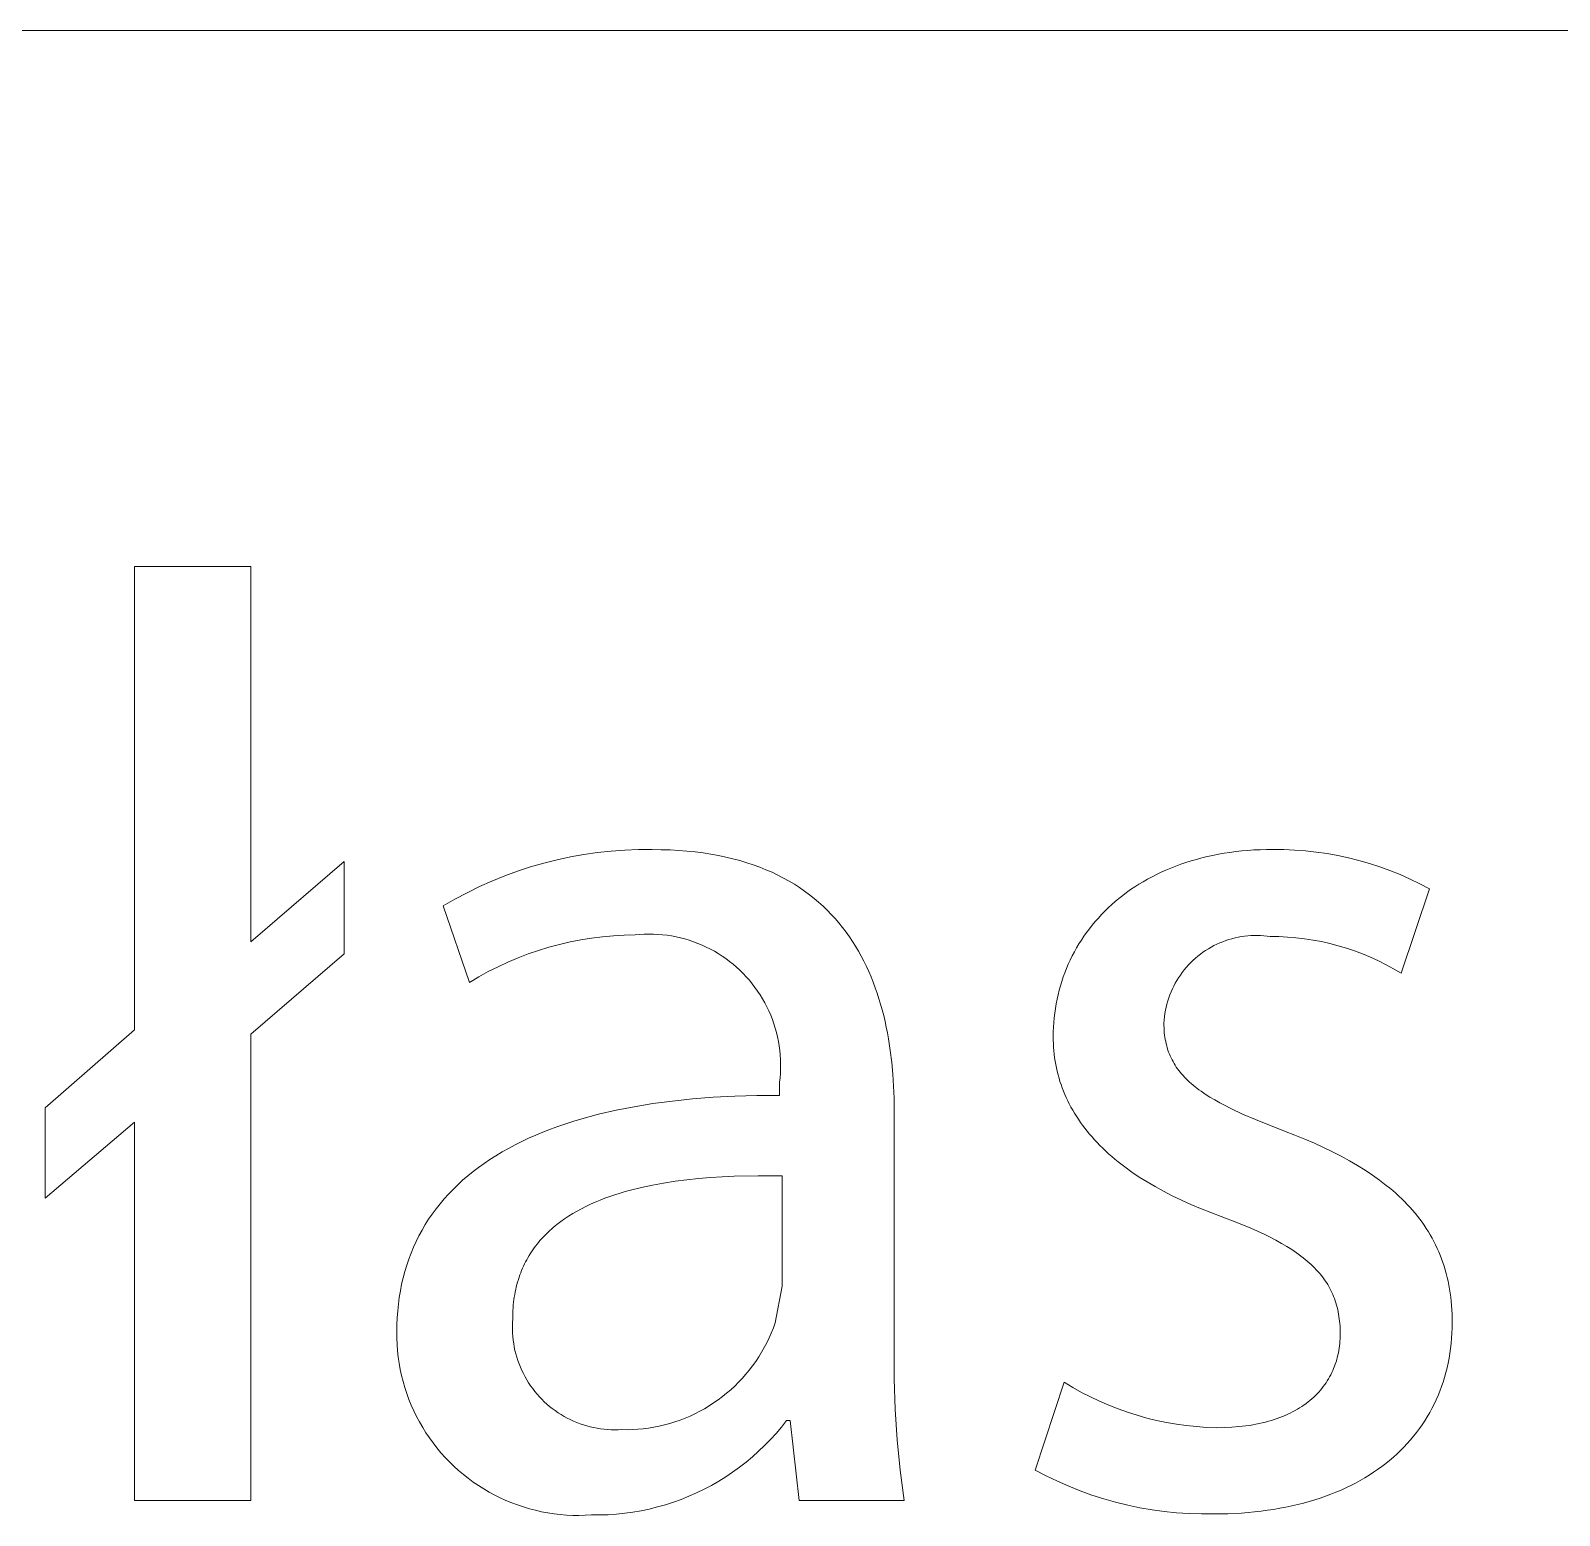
# Model space of a CAD drawing. Header units: millimetres. Extents: x -665 to 1920, y -373 to 1434.
# Drawn here: x 1512.33 to 1542.42, y -329.91 to -300.69 of the extents above; entities that cross this region are included whole.
import ezdxf

# ---------------------------------------------------------------- set-up
doc = ezdxf.new("R2010")
doc.units = ezdxf.units.MM
doc.header["$MEASUREMENT"] = 0
doc.layers.add('Domyślny', color=7, linetype='Continuous', true_color=0x000000)

msp = doc.modelspace()

# ---------------------------------------------------------------- linework, layer by layer
at = {"layer": 'Domyślny', "color": 18, "lineweight": 15, "true_color": 0x000000}
for p, q in [((943.273, -300.685), (1918.03, -300.685)), ((1514.377, -320.355), (1514.377, -311.236)), ((1514.377, -311.236), (1516.667, -311.236)), ((1516.667, -311.236), (1516.667, -318.624)), ((1523.222, -316.904), (1523.49, -316.866)), ((1523.49, -316.866), (1523.758, -316.837)), ((1523.758, -316.837), (1524.027, -316.817)), ((1524.027, -316.817), (1524.297, -316.807)), ((1524.297, -316.807), (1524.567, -316.806)), ((1524.567, -316.806), (1524.744, -316.808)), ((1524.744, -316.808), (1524.917, -316.813)), ((1524.917, -316.813), (1525.085, -316.823)), ((1525.085, -316.823), (1525.25, -316.836)), ((1525.25, -316.836), (1525.411, -316.852)), ((1525.411, -316.852), (1525.567, -316.872)), ((1525.567, -316.872), (1525.72, -316.896)), ((1535.822, -316.879), (1535.937, -316.861)), ((1535.937, -316.861), (1536.052, -316.846)), ((1536.052, -316.846), (1536.17, -316.833)), ((1536.17, -316.833), (1536.289, -316.822)), ((1536.289, -316.822), (1536.41, -316.814)), ((1536.41, -316.814), (1536.532, -316.808)), ((1536.532, -316.808), (1536.656, -316.804)), ((1536.656, -316.804), (1536.782, -316.803)), ((1536.782, -316.803), (1536.996, -316.805)), ((1536.996, -316.805), (1537.21, -316.815)), ((1537.21, -316.815), (1537.424, -316.831)), ((1537.424, -316.831), (1537.636, -316.855)), ((1537.636, -316.855), (1537.848, -316.886)), ((1516.667, -318.624), (1518.501, -317.04)), ((1518.501, -317.04), (1518.501, -318.857)), ((1521.915, -317.233), (1522.172, -317.149)), ((1522.172, -317.149), (1522.431, -317.074)), ((1522.431, -317.074), (1522.693, -317.008)), ((1522.693, -317.008), (1522.957, -316.952)), ((1522.957, -316.952), (1523.222, -316.904)), ((1525.72, -316.896), (1525.869, -316.923)), ((1525.869, -316.923), (1526.014, -316.953)), ((1526.014, -316.953), (1526.155, -316.987)), ((1526.155, -316.987), (1526.292, -317.024)), ((1526.292, -317.024), (1526.426, -317.064)), ((1526.426, -317.064), (1526.556, -317.107)), ((1526.556, -317.107), (1526.682, -317.153)), ((1526.682, -317.153), (1526.804, -317.202)), ((1534.678, -317.21), (1534.774, -317.17)), ((1534.774, -317.17), (1534.871, -317.132)), ((1534.871, -317.132), (1534.969, -317.096)), ((1534.969, -317.096), (1535.07, -317.061)), ((1535.07, -317.061), (1535.172, -317.029)), ((1535.172, -317.029), (1535.276, -316.999)), ((1535.276, -316.999), (1535.382, -316.971)), ((1535.382, -316.971), (1535.49, -316.944)), ((1535.49, -316.944), (1535.599, -316.92)), ((1535.599, -316.92), (1535.71, -316.899)), ((1535.71, -316.899), (1535.822, -316.879)), ((1537.848, -316.886), (1538.059, -316.924)), ((1538.059, -316.924), (1538.268, -316.969)), ((1538.268, -316.969), (1538.476, -317.021)), ((1538.476, -317.021), (1538.682, -317.081)), ((1538.682, -317.081), (1538.886, -317.147)), ((1538.886, -317.147), (1539.087, -317.22)), ((1521.165, -317.536), (1521.412, -317.427)), ((1521.412, -317.427), (1521.662, -317.325)), ((1521.662, -317.325), (1521.915, -317.233)), ((1526.804, -317.202), (1526.924, -317.254)), ((1526.924, -317.254), (1527.039, -317.309)), ((1527.039, -317.309), (1527.151, -317.366)), ((1527.151, -317.366), (1527.26, -317.427)), ((1527.26, -317.427), (1527.365, -317.49)), ((1534.146, -317.489), (1534.23, -317.438)), ((1534.23, -317.438), (1534.316, -317.389)), ((1534.316, -317.389), (1534.404, -317.341)), ((1534.404, -317.341), (1534.493, -317.296)), ((1534.493, -317.296), (1534.585, -317.252)), ((1534.585, -317.252), (1534.678, -317.21)), ((1539.087, -317.22), (1539.286, -317.299)), ((1539.286, -317.299), (1539.482, -317.386)), ((1539.482, -317.386), (1539.675, -317.479)), ((1520.684, -317.782), (1520.923, -317.655)), ((1520.923, -317.655), (1521.165, -317.536)), ((1527.365, -317.49), (1527.467, -317.555)), ((1527.467, -317.555), (1527.566, -317.623)), ((1527.566, -317.623), (1527.661, -317.694)), ((1527.661, -317.694), (1527.753, -317.767)), ((1527.753, -317.767), (1527.842, -317.842)), ((1533.681, -317.828), (1533.753, -317.768)), ((1533.753, -317.768), (1533.828, -317.709)), ((1533.828, -317.709), (1533.904, -317.651)), ((1533.904, -317.651), (1533.983, -317.595)), ((1533.983, -317.595), (1534.063, -317.541)), ((1534.063, -317.541), (1534.146, -317.489)), ((1539.864, -317.578), (1539.305, -319.24)), ((1539.675, -317.479), (1539.864, -317.578)), ((1520.451, -317.916), (1520.684, -317.782)), ((1520.967, -319.423), (1520.451, -317.916)), ((1527.842, -317.842), (1527.928, -317.919)), ((1527.928, -317.919), (1528.011, -317.999)), ((1528.011, -317.999), (1528.091, -318.081)), ((1533.41, -318.085), (1533.474, -318.019)), ((1533.474, -318.019), (1533.541, -317.954)), ((1533.541, -317.954), (1533.61, -317.89)), ((1533.61, -317.89), (1533.681, -317.828)), ((1528.091, -318.081), (1528.168, -318.165)), ((1528.168, -318.165), (1528.242, -318.251)), ((1528.242, -318.251), (1528.313, -318.339)), ((1528.313, -318.339), (1528.381, -318.429)), ((1533.116, -318.437), (1533.171, -318.364)), ((1533.171, -318.364), (1533.227, -318.292)), ((1533.227, -318.292), (1533.286, -318.222)), ((1533.286, -318.222), (1533.347, -318.153)), ((1533.347, -318.153), (1533.41, -318.085)), ((1522.742, -318.672), (1522.534, -318.728)), ((1522.951, -318.623), (1522.742, -318.672)), ((1523.162, -318.582), (1522.951, -318.623)), ((1523.374, -318.548), (1523.162, -318.582)), ((1523.587, -318.521), (1523.374, -318.548)), ((1523.801, -318.502), (1523.587, -318.521)), ((1524.016, -318.489), (1523.801, -318.502)), ((1524.231, -318.485), (1524.016, -318.489)), ((1524.32, -318.477), (1524.231, -318.485)), ((1524.41, -318.472), (1524.32, -318.477)), ((1524.5, -318.47), (1524.41, -318.472)), ((1524.59, -318.471), (1524.5, -318.47)), ((1524.679, -318.475), (1524.59, -318.471)), ((1524.769, -318.483), (1524.679, -318.475)), ((1524.858, -318.493), (1524.769, -318.483)), ((1524.947, -318.507), (1524.858, -318.493)), ((1525.035, -318.523), (1524.947, -318.507)), ((1525.123, -318.543), (1525.035, -318.523)), ((1525.21, -318.566), (1525.123, -318.543)), ((1525.296, -318.592), (1525.21, -318.566)), ((1525.381, -318.621), (1525.296, -318.592)), ((1525.465, -318.652), (1525.381, -318.621)), ((1525.548, -318.687), (1525.465, -318.652)), ((1528.381, -318.429), (1528.447, -318.521)), ((1528.447, -318.521), (1528.509, -318.614)), ((1528.509, -318.614), (1528.569, -318.709)), ((1532.919, -318.741), (1532.965, -318.663)), ((1532.965, -318.663), (1533.013, -318.587)), ((1533.013, -318.587), (1533.064, -318.511)), ((1533.064, -318.511), (1533.116, -318.437)), ((1535.68, -318.669), (1535.623, -318.697)), ((1535.738, -318.643), (1535.68, -318.669)), ((1535.796, -318.619), (1535.738, -318.643)), ((1535.856, -318.597), (1535.796, -318.619)), ((1535.916, -318.578), (1535.856, -318.597)), ((1535.977, -318.56), (1535.916, -318.578)), ((1536.038, -318.544), (1535.977, -318.56)), ((1536.1, -318.531), (1536.038, -318.544)), ((1536.162, -318.52), (1536.1, -318.531)), ((1536.225, -318.51), (1536.162, -318.52)), ((1536.288, -318.504), (1536.225, -318.51)), ((1536.351, -318.499), (1536.288, -318.504)), ((1536.415, -318.496), (1536.351, -318.499)), ((1536.478, -318.496), (1536.415, -318.496)), ((1536.541, -318.498), (1536.478, -318.496)), ((1536.604, -318.502), (1536.541, -318.498)), ((1536.667, -318.508), (1536.604, -318.502)), ((1536.73, -318.517), (1536.667, -318.508)), ((1536.899, -318.519), (1536.73, -318.517)), ((1537.069, -318.527), (1536.899, -318.519)), ((1537.237, -318.541), (1537.069, -318.527)), ((1537.405, -318.561), (1537.237, -318.541)), ((1537.573, -318.587), (1537.405, -318.561)), ((1537.739, -318.618), (1537.573, -318.587)), ((1537.904, -318.656), (1537.739, -318.618)), ((1538.068, -318.699), (1537.904, -318.656)), ((1518.501, -318.857), (1516.667, -320.441)), ((1521.925, -318.938), (1521.727, -319.022)), ((1522.125, -318.861), (1521.925, -318.938)), ((1522.328, -318.791), (1522.125, -318.861)), ((1522.534, -318.728), (1522.328, -318.791)), ((1525.63, -318.725), (1525.548, -318.687)), ((1525.71, -318.765), (1525.63, -318.725)), ((1525.789, -318.808), (1525.71, -318.765)), ((1525.866, -318.854), (1525.789, -318.808)), ((1525.942, -318.902), (1525.866, -318.854)), ((1526.016, -318.953), (1525.942, -318.902)), ((1526.088, -319.007), (1526.016, -318.953)), ((1528.569, -318.709), (1528.626, -318.806)), ((1528.626, -318.806), (1528.681, -318.905)), ((1528.681, -318.905), (1528.733, -319.005)), ((1532.793, -318.981), (1532.833, -318.9)), ((1532.833, -318.9), (1532.875, -318.82)), ((1532.875, -318.82), (1532.919, -318.741)), ((1535.257, -318.946), (1535.21, -318.988)), ((1535.306, -318.905), (1535.257, -318.946)), ((1535.356, -318.866), (1535.306, -318.905)), ((1535.407, -318.828), (1535.356, -318.866)), ((1535.459, -318.793), (1535.407, -318.828)), ((1535.513, -318.759), (1535.459, -318.793)), ((1535.567, -318.727), (1535.513, -318.759)), ((1535.623, -318.697), (1535.567, -318.727)), ((1538.23, -318.747), (1538.068, -318.699)), ((1538.391, -318.801), (1538.23, -318.747)), ((1538.549, -318.861), (1538.391, -318.801)), ((1538.705, -318.926), (1538.549, -318.861)), ((1538.859, -318.997), (1538.705, -318.926)), ((1521.34, -319.209), (1521.152, -319.313)), ((1521.532, -319.112), (1521.34, -319.209)), ((1521.727, -319.022), (1521.532, -319.112)), ((1526.158, -319.063), (1526.088, -319.007)), ((1526.226, -319.122), (1526.158, -319.063)), ((1526.292, -319.182), (1526.226, -319.122)), ((1526.356, -319.245), (1526.292, -319.182)), ((1526.418, -319.311), (1526.356, -319.245)), ((1528.733, -319.005), (1528.783, -319.106)), ((1528.783, -319.106), (1528.83, -319.209)), ((1528.83, -319.209), (1528.874, -319.313)), ((1532.656, -319.314), (1532.687, -319.23)), ((1532.687, -319.23), (1532.72, -319.146)), ((1532.72, -319.146), (1532.756, -319.063)), ((1532.756, -319.063), (1532.793, -318.981)), ((1534.962, -319.275), (1534.927, -319.328)), ((1534.999, -319.224), (1534.962, -319.275)), ((1535.038, -319.174), (1534.999, -319.224)), ((1535.079, -319.125), (1535.038, -319.174)), ((1535.121, -319.078), (1535.079, -319.125)), ((1535.165, -319.032), (1535.121, -319.078)), ((1535.21, -318.988), (1535.165, -319.032)), ((1539.01, -319.073), (1538.859, -318.997)), ((1539.159, -319.154), (1539.01, -319.073)), ((1539.305, -319.24), (1539.159, -319.154)), ((1521.152, -319.313), (1520.967, -319.423)), ((1526.478, -319.378), (1526.418, -319.311)), ((1526.535, -319.448), (1526.478, -319.378)), ((1526.589, -319.519), (1526.535, -319.448)), ((1526.641, -319.592), (1526.589, -319.519)), ((1528.874, -319.313), (1528.917, -319.419)), ((1528.917, -319.419), (1528.956, -319.525)), ((1528.956, -319.525), (1528.994, -319.633)), ((1532.554, -319.663), (1532.576, -319.574)), ((1532.576, -319.574), (1532.601, -319.487)), ((1532.601, -319.487), (1532.627, -319.4)), ((1532.627, -319.4), (1532.656, -319.314)), ((1534.805, -319.549), (1534.779, -319.607)), ((1534.832, -319.492), (1534.805, -319.549)), ((1534.862, -319.437), (1534.832, -319.492)), ((1534.893, -319.382), (1534.862, -319.437)), ((1534.927, -319.328), (1534.893, -319.382)), ((1526.691, -319.667), (1526.641, -319.592)), ((1526.738, -319.744), (1526.691, -319.667)), ((1526.782, -319.822), (1526.738, -319.744)), ((1526.823, -319.902), (1526.782, -319.822)), ((1528.994, -319.633), (1529.029, -319.742)), ((1529.029, -319.742), (1529.062, -319.852)), ((1529.062, -319.852), (1529.093, -319.963)), ((1532.502, -319.932), (1532.517, -319.841)), ((1532.517, -319.841), (1532.534, -319.752)), ((1532.534, -319.752), (1532.554, -319.663)), ((1534.697, -319.847), (1534.682, -319.908)), ((1534.714, -319.786), (1534.697, -319.847)), ((1534.734, -319.726), (1534.714, -319.786)), ((1534.755, -319.666), (1534.734, -319.726)), ((1534.779, -319.607), (1534.755, -319.666)), ((1526.862, -319.983), (1526.823, -319.902)), ((1526.898, -320.065), (1526.862, -319.983)), ((1526.931, -320.149), (1526.898, -320.065)), ((1526.961, -320.234), (1526.931, -320.149)), ((1529.093, -319.963), (1529.122, -320.075)), ((1529.122, -320.075), (1529.149, -320.188)), ((1532.47, -320.208), (1532.478, -320.115)), ((1532.478, -320.115), (1532.489, -320.023)), ((1532.489, -320.023), (1532.502, -319.932)), ((1534.642, -320.158), (1534.638, -320.222)), ((1534.649, -320.095), (1534.642, -320.158)), ((1534.657, -320.033), (1534.649, -320.095)), ((1534.668, -319.97), (1534.657, -320.033)), ((1534.682, -319.908), (1534.668, -319.97)), ((1512.62, -321.888), (1514.377, -320.355)), ((1516.667, -320.441), (1516.667, -329.62)), ((1526.988, -320.319), (1526.961, -320.234)), ((1527.012, -320.406), (1526.988, -320.319)), ((1527.033, -320.493), (1527.012, -320.406)), ((1529.149, -320.188), (1529.173, -320.301)), ((1529.173, -320.301), (1529.196, -320.416)), ((1529.196, -320.416), (1529.217, -320.53)), ((1532.459, -320.489), (1532.46, -320.394)), ((1532.46, -320.394), (1532.464, -320.301)), ((1532.464, -320.301), (1532.47, -320.208)), ((1534.638, -320.222), (1534.638, -320.27)), ((1534.638, -320.27), (1534.64, -320.318)), ((1534.64, -320.318), (1534.643, -320.364)), ((1534.643, -320.364), (1534.646, -320.41)), ((1534.646, -320.41), (1534.651, -320.456)), ((1534.651, -320.456), (1534.657, -320.5)), ((1527.051, -320.581), (1527.033, -320.493)), ((1527.065, -320.67), (1527.051, -320.581)), ((1527.077, -320.759), (1527.065, -320.67)), ((1527.086, -320.849), (1527.077, -320.759)), ((1529.217, -320.53), (1529.252, -320.762)), ((1529.252, -320.762), (1529.281, -320.995)), ((1532.46, -320.559), (1532.459, -320.489)), ((1532.462, -320.628), (1532.46, -320.559)), ((1532.466, -320.698), (1532.462, -320.628)), ((1532.472, -320.766), (1532.466, -320.698)), ((1532.479, -320.835), (1532.472, -320.766)), ((1534.657, -320.5), (1534.665, -320.544)), ((1534.665, -320.544), (1534.673, -320.587)), ((1534.673, -320.587), (1534.682, -320.629)), ((1534.682, -320.629), (1534.693, -320.671)), ((1534.693, -320.671), (1534.704, -320.711)), ((1534.704, -320.711), (1534.717, -320.752)), ((1534.717, -320.752), (1534.731, -320.791)), ((1527.091, -320.938), (1527.086, -320.849)), ((1527.094, -321.028), (1527.091, -320.938)), ((1527.093, -321.118), (1527.094, -321.028)), ((1529.281, -320.995), (1529.302, -321.23)), ((1532.487, -320.903), (1532.479, -320.835)), ((1532.498, -320.971), (1532.487, -320.903)), ((1532.509, -321.038), (1532.498, -320.971)), ((1532.523, -321.105), (1532.509, -321.038)), ((1534.731, -320.791), (1534.746, -320.83)), ((1534.746, -320.83), (1534.762, -320.869)), ((1534.762, -320.869), (1534.779, -320.906)), ((1534.779, -320.906), (1534.797, -320.943)), ((1534.797, -320.943), (1534.817, -320.98)), ((1534.817, -320.98), (1534.838, -321.016)), ((1534.838, -321.016), (1534.859, -321.052)), ((1534.859, -321.052), (1534.882, -321.087)), ((1527.072, -321.387), (1527.082, -321.297)), ((1527.072, -321.645), (1527.072, -321.387)), ((1527.082, -321.297), (1527.089, -321.208)), ((1527.089, -321.208), (1527.093, -321.118)), ((1529.302, -321.23), (1529.317, -321.466)), ((1532.538, -321.171), (1532.523, -321.105)), ((1532.554, -321.237), (1532.538, -321.171)), ((1532.573, -321.303), (1532.554, -321.237)), ((1532.592, -321.368), (1532.573, -321.303)), ((1532.614, -321.433), (1532.592, -321.368)), ((1534.882, -321.087), (1534.907, -321.121)), ((1534.907, -321.121), (1534.932, -321.155)), ((1534.932, -321.155), (1534.958, -321.189)), ((1534.958, -321.189), (1534.986, -321.222)), ((1534.986, -321.222), (1535.015, -321.255)), ((1535.015, -321.255), (1535.045, -321.287)), ((1535.045, -321.287), (1535.076, -321.319)), ((1535.076, -321.319), (1535.108, -321.351)), ((1535.108, -321.351), (1535.142, -321.382)), ((1535.142, -321.382), (1535.177, -321.413)), ((1525.359, -321.714), (1525.768, -321.682)), ((1525.768, -321.682), (1526.19, -321.66)), ((1526.19, -321.66), (1526.625, -321.647)), ((1526.625, -321.647), (1527.072, -321.645)), ((1529.317, -321.466), (1529.326, -321.702)), ((1532.637, -321.497), (1532.614, -321.433)), ((1532.661, -321.561), (1532.637, -321.497)), ((1532.687, -321.624), (1532.661, -321.561)), ((1532.715, -321.687), (1532.687, -321.624)), ((1532.744, -321.75), (1532.715, -321.687)), ((1535.177, -321.413), (1535.213, -321.443)), ((1535.213, -321.443), (1535.25, -321.473)), ((1535.25, -321.473), (1535.288, -321.503)), ((1535.288, -321.503), (1535.328, -321.533)), ((1535.328, -321.533), (1535.368, -321.562)), ((1535.368, -321.562), (1535.453, -321.621)), ((1535.453, -321.621), (1535.543, -321.678)), ((1535.543, -321.678), (1535.638, -321.734)), ((1512.62, -323.67), (1512.62, -321.888)), ((1523.51, -322.016), (1523.854, -321.937)), ((1523.854, -321.937), (1524.21, -321.867)), ((1524.21, -321.867), (1524.58, -321.806)), ((1524.58, -321.806), (1524.963, -321.755)), ((1524.963, -321.755), (1525.359, -321.714)), ((1529.326, -321.702), (1529.328, -321.938)), ((1529.328, -321.938), (1529.328, -326.622)), ((1532.775, -321.812), (1532.744, -321.75)), ((1532.808, -321.874), (1532.775, -321.812)), ((1532.842, -321.935), (1532.808, -321.874)), ((1532.878, -321.995), (1532.842, -321.935)), ((1535.638, -321.734), (1535.738, -321.79)), ((1535.738, -321.79), (1535.843, -321.846)), ((1535.843, -321.846), (1535.953, -321.901)), ((1535.953, -321.901), (1536.187, -322.011)), ((1514.377, -322.172), (1512.62, -323.67)), ((1514.377, -329.62), (1514.377, -322.172)), ((1522.562, -322.311), (1522.711, -322.256)), ((1522.711, -322.256), (1522.864, -322.203)), ((1522.864, -322.203), (1523.021, -322.153)), ((1523.021, -322.153), (1523.18, -322.105)), ((1523.18, -322.105), (1523.344, -322.06)), ((1523.344, -322.06), (1523.51, -322.016)), ((1532.915, -322.056), (1532.878, -321.995)), ((1532.954, -322.115), (1532.915, -322.056)), ((1532.995, -322.175), (1532.954, -322.115)), ((1533.037, -322.233), (1532.995, -322.175)), ((1533.081, -322.292), (1533.037, -322.233)), ((1536.187, -322.011), (1536.442, -322.122)), ((1536.442, -322.122), (1537.014, -322.348)), ((1521.866, -322.619), (1521.998, -322.553)), ((1521.998, -322.553), (1522.134, -322.489)), ((1522.134, -322.489), (1522.273, -322.427)), ((1522.273, -322.427), (1522.416, -322.368)), ((1522.416, -322.368), (1522.562, -322.311)), ((1533.127, -322.349), (1533.081, -322.292)), ((1533.174, -322.407), (1533.127, -322.349)), ((1533.223, -322.463), (1533.174, -322.407)), ((1533.273, -322.52), (1533.223, -322.463)), ((1533.325, -322.575), (1533.273, -322.52)), ((1533.379, -322.631), (1533.325, -322.575)), ((1537.014, -322.348), (1537.215, -322.427)), ((1537.215, -322.427), (1537.41, -322.507)), ((1537.41, -322.507), (1537.599, -322.588)), ((1537.599, -322.588), (1537.782, -322.672)), ((1521.372, -322.906), (1521.49, -322.831)), ((1521.49, -322.831), (1521.612, -322.758)), ((1521.612, -322.758), (1521.737, -322.687)), ((1521.737, -322.687), (1521.866, -322.619)), ((1533.434, -322.685), (1533.379, -322.631)), ((1533.491, -322.739), (1533.434, -322.685)), ((1533.55, -322.793), (1533.491, -322.739)), ((1533.61, -322.846), (1533.55, -322.793)), ((1533.672, -322.899), (1533.61, -322.846)), ((1537.782, -322.672), (1537.958, -322.757)), ((1537.958, -322.757), (1538.128, -322.844)), ((1538.128, -322.844), (1538.291, -322.933)), ((1520.936, -323.229), (1521.039, -323.145)), ((1521.039, -323.145), (1521.147, -323.063)), ((1521.147, -323.063), (1521.258, -322.984)), ((1521.258, -322.984), (1521.372, -322.906)), ((1533.736, -322.951), (1533.672, -322.899)), ((1533.868, -323.053), (1533.736, -322.951)), ((1534.007, -323.154), (1533.868, -323.053)), ((1534.152, -323.252), (1534.007, -323.154)), ((1538.291, -322.933), (1538.449, -323.025)), ((1538.449, -323.025), (1538.6, -323.119)), ((1538.6, -323.119), (1538.745, -323.215)), ((1520.646, -323.494), (1520.739, -323.404)), ((1520.739, -323.404), (1520.835, -323.315)), ((1520.835, -323.315), (1520.936, -323.229)), ((1524.352, -323.457), (1524.14, -323.51)), ((1524.569, -323.411), (1524.352, -323.457)), ((1524.791, -323.37), (1524.569, -323.411)), ((1525.017, -323.336), (1524.791, -323.37)), ((1525.245, -323.306), (1525.017, -323.336)), ((1525.477, -323.282), (1525.245, -323.306)), ((1525.71, -323.262), (1525.477, -323.282)), ((1525.946, -323.247), (1525.71, -323.262)), ((1526.182, -323.236), (1525.946, -323.247)), ((1526.654, -323.226), (1526.182, -323.236)), ((1527.124, -323.229), (1526.654, -323.226)), ((1527.124, -325.399), (1527.124, -323.229)), ((1534.305, -323.347), (1534.152, -323.252)), ((1534.464, -323.441), (1534.305, -323.347)), ((1534.629, -323.532), (1534.464, -323.441)), ((1538.745, -323.215), (1538.883, -323.313)), ((1538.883, -323.313), (1538.95, -323.364)), ((1538.95, -323.364), (1539.015, -323.415)), ((1539.015, -323.415), (1539.079, -323.466)), ((1539.079, -323.466), (1539.141, -323.518)), ((1520.311, -323.878), (1520.389, -323.779)), ((1520.389, -323.779), (1520.471, -323.682)), ((1520.471, -323.682), (1520.557, -323.587)), ((1520.557, -323.587), (1520.646, -323.494)), ((1523.352, -323.787), (1523.262, -323.83)), ((1523.444, -323.746), (1523.352, -323.787)), ((1523.539, -323.707), (1523.444, -323.746)), ((1523.635, -323.67), (1523.539, -323.707)), ((1523.733, -323.635), (1523.635, -323.67)), ((1523.832, -323.601), (1523.733, -323.635)), ((1523.933, -323.569), (1523.832, -323.601)), ((1524.036, -323.539), (1523.933, -323.569)), ((1524.14, -323.51), (1524.036, -323.539)), ((1534.802, -323.621), (1534.629, -323.532)), ((1534.981, -323.707), (1534.802, -323.621)), ((1535.167, -323.791), (1534.981, -323.707)), ((1535.36, -323.872), (1535.167, -323.791)), ((1539.141, -323.518), (1539.201, -323.571)), ((1539.201, -323.571), (1539.26, -323.625)), ((1539.26, -323.625), (1539.318, -323.679)), ((1539.318, -323.679), (1539.374, -323.734)), ((1539.374, -323.734), (1539.428, -323.79)), ((1539.428, -323.79), (1539.48, -323.847)), ((1520.098, -324.189), (1520.165, -324.083)), ((1520.165, -324.083), (1520.236, -323.98)), ((1520.236, -323.98), (1520.311, -323.878)), ((1522.842, -324.073), (1522.765, -324.128)), ((1522.921, -324.021), (1522.842, -324.073)), ((1523.003, -323.97), (1522.921, -324.021)), ((1523.087, -323.921), (1523.003, -323.97)), ((1523.173, -323.875), (1523.087, -323.921)), ((1523.262, -323.83), (1523.173, -323.875)), ((1535.559, -323.951), (1535.36, -323.872)), ((1535.766, -324.028), (1535.559, -323.951)), ((1536.07, -324.144), (1535.766, -324.028)), ((1539.48, -323.847), (1539.531, -323.904)), ((1539.531, -323.904), (1539.581, -323.962)), ((1539.581, -323.962), (1539.628, -324.021)), ((1539.628, -324.021), (1539.675, -324.081)), ((1539.675, -324.081), (1539.719, -324.141)), ((1519.975, -324.407), (1520.035, -324.297)), ((1520.035, -324.297), (1520.098, -324.189)), ((1522.482, -324.369), (1522.45, -324.402)), ((1522.515, -324.337), (1522.482, -324.369)), ((1522.549, -324.306), (1522.515, -324.337)), ((1522.583, -324.275), (1522.549, -324.306)), ((1522.618, -324.244), (1522.583, -324.275)), ((1522.654, -324.214), (1522.618, -324.244)), ((1522.69, -324.185), (1522.654, -324.214)), ((1522.765, -324.128), (1522.69, -324.185)), ((1536.351, -324.26), (1536.07, -324.144)), ((1536.483, -324.319), (1536.351, -324.26)), ((1536.609, -324.378), (1536.483, -324.319)), ((1536.729, -324.437), (1536.609, -324.378)), ((1539.719, -324.141), (1539.762, -324.202)), ((1539.762, -324.202), (1539.803, -324.264)), ((1539.803, -324.264), (1539.843, -324.327)), ((1539.843, -324.327), (1539.881, -324.391)), ((1539.881, -324.391), (1539.918, -324.456)), ((1519.819, -324.749), (1519.867, -324.633)), ((1519.867, -324.633), (1519.919, -324.519)), ((1519.919, -324.519), (1519.975, -324.407)), ((1522.217, -324.684), (1522.191, -324.721)), ((1522.243, -324.646), (1522.217, -324.684)), ((1522.271, -324.61), (1522.243, -324.646)), ((1522.299, -324.573), (1522.271, -324.61)), ((1522.327, -324.538), (1522.299, -324.573)), ((1522.357, -324.503), (1522.327, -324.538)), ((1522.387, -324.469), (1522.357, -324.503)), ((1522.418, -324.435), (1522.387, -324.469)), ((1522.45, -324.402), (1522.418, -324.435)), ((1536.844, -324.497), (1536.729, -324.437)), ((1536.953, -324.558), (1536.844, -324.497)), ((1537.057, -324.619), (1536.953, -324.558)), ((1537.155, -324.681), (1537.057, -324.619)), ((1537.249, -324.744), (1537.155, -324.681)), ((1539.918, -324.456), (1539.953, -324.521)), ((1539.953, -324.521), (1539.986, -324.588)), ((1539.986, -324.588), (1540.018, -324.655)), ((1540.018, -324.655), (1540.048, -324.723)), ((1519.696, -325.11), (1519.733, -324.988)), ((1519.733, -324.988), (1519.774, -324.867)), ((1519.774, -324.867), (1519.819, -324.749)), ((1522.053, -324.962), (1522.033, -325.004)), ((1522.074, -324.92), (1522.053, -324.962)), ((1522.096, -324.879), (1522.074, -324.92)), ((1522.119, -324.839), (1522.096, -324.879)), ((1522.142, -324.799), (1522.119, -324.839)), ((1522.166, -324.76), (1522.142, -324.799)), ((1522.191, -324.721), (1522.166, -324.76)), ((1537.293, -324.776), (1537.249, -324.744)), ((1537.336, -324.808), (1537.293, -324.776)), ((1537.379, -324.841), (1537.336, -324.808)), ((1537.419, -324.873), (1537.379, -324.841)), ((1537.459, -324.906), (1537.419, -324.873)), ((1537.497, -324.939), (1537.459, -324.906)), ((1537.534, -324.973), (1537.497, -324.939)), ((1537.57, -325.007), (1537.534, -324.973)), ((1540.048, -324.723), (1540.076, -324.792)), ((1540.076, -324.792), (1540.103, -324.862)), ((1540.103, -324.862), (1540.129, -324.933)), ((1540.129, -324.933), (1540.152, -325.005)), ((1519.634, -325.361), (1519.663, -325.234)), ((1519.663, -325.234), (1519.696, -325.11)), ((1521.931, -325.271), (1521.917, -325.318)), ((1521.946, -325.225), (1521.931, -325.271)), ((1521.961, -325.179), (1521.946, -325.225)), ((1521.978, -325.134), (1521.961, -325.179)), ((1521.996, -325.09), (1521.978, -325.134)), ((1522.014, -325.047), (1521.996, -325.09)), ((1522.033, -325.004), (1522.014, -325.047)), ((1537.604, -325.041), (1537.57, -325.007)), ((1537.637, -325.076), (1537.604, -325.041)), ((1537.67, -325.111), (1537.637, -325.076)), ((1537.7, -325.146), (1537.67, -325.111)), ((1537.73, -325.182), (1537.7, -325.146)), ((1537.758, -325.218), (1537.73, -325.182)), ((1537.786, -325.255), (1537.758, -325.218)), ((1537.812, -325.292), (1537.786, -325.255)), ((1537.837, -325.329), (1537.812, -325.292)), ((1540.152, -325.005), (1540.174, -325.078)), ((1540.174, -325.078), (1540.195, -325.152)), ((1540.195, -325.152), (1540.213, -325.227)), ((1540.213, -325.227), (1540.231, -325.303)), ((1519.587, -325.62), (1519.609, -325.489)), ((1519.609, -325.489), (1519.634, -325.361)), ((1521.86, -325.562), (1521.852, -325.613)), ((1521.87, -325.512), (1521.86, -325.562)), ((1521.88, -325.462), (1521.87, -325.512)), ((1521.891, -325.413), (1521.88, -325.462)), ((1521.904, -325.365), (1521.891, -325.413)), ((1521.917, -325.318), (1521.904, -325.365)), ((1526.986, -326.123), (1527.124, -325.399)), ((1537.861, -325.367), (1537.837, -325.329)), ((1537.883, -325.405), (1537.861, -325.367)), ((1537.905, -325.444), (1537.883, -325.405)), ((1537.925, -325.483), (1537.905, -325.444)), ((1537.944, -325.523), (1537.925, -325.483)), ((1537.962, -325.563), (1537.944, -325.523)), ((1537.979, -325.604), (1537.962, -325.563)), ((1540.231, -325.303), (1540.246, -325.38)), ((1540.246, -325.38), (1540.26, -325.458)), ((1540.26, -325.458), (1540.272, -325.537)), ((1540.272, -325.537), (1540.283, -325.617)), ((1519.546, -326.024), (1519.556, -325.887)), ((1519.556, -325.887), (1519.569, -325.753)), ((1519.569, -325.753), (1519.587, -325.62)), ((1521.824, -325.878), (1521.822, -325.933)), ((1521.828, -325.823), (1521.824, -325.878)), ((1521.832, -325.77), (1521.828, -325.823)), ((1521.838, -325.717), (1521.832, -325.77)), ((1521.845, -325.664), (1521.838, -325.717)), ((1521.852, -325.613), (1521.845, -325.664)), ((1537.995, -325.645), (1537.979, -325.604)), ((1538.01, -325.687), (1537.995, -325.645)), ((1538.024, -325.73), (1538.01, -325.687)), ((1538.036, -325.773), (1538.024, -325.73)), ((1538.048, -325.816), (1538.036, -325.773)), ((1538.059, -325.86), (1538.048, -325.816)), ((1538.068, -325.905), (1538.059, -325.86)), ((1540.283, -325.617), (1540.292, -325.698)), ((1540.292, -325.698), (1540.299, -325.78)), ((1540.299, -325.78), (1540.305, -325.863)), ((1540.305, -325.863), (1540.309, -325.948)), ((1519.538, -326.303), (1519.54, -326.163)), ((1519.54, -326.163), (1519.546, -326.024)), ((1521.815, -326.114), (1521.813, -326.184)), ((1521.813, -326.184), (1521.814, -326.253)), ((1521.82, -326.045), (1521.815, -326.114)), ((1521.822, -325.933), (1521.82, -325.989)), ((1521.82, -325.989), (1521.82, -326.045)), ((1526.95, -326.223), (1526.986, -326.123)), ((1538.076, -325.95), (1538.068, -325.905)), ((1538.084, -325.996), (1538.076, -325.95)), ((1538.09, -326.042), (1538.084, -325.996)), ((1538.096, -326.09), (1538.09, -326.042)), ((1538.1, -326.137), (1538.096, -326.09)), ((1538.104, -326.186), (1538.1, -326.137)), ((1538.106, -326.235), (1538.104, -326.186)), ((1540.309, -325.948), (1540.311, -326.033)), ((1540.311, -326.033), (1540.312, -326.12)), ((1540.312, -326.12), (1540.311, -326.223)), ((1519.539, -326.426), (1519.538, -326.303)), ((1519.544, -326.549), (1519.539, -326.426)), ((1521.814, -326.253), (1521.816, -326.322)), ((1521.816, -326.322), (1521.821, -326.391)), ((1521.821, -326.391), (1521.829, -326.46)), ((1521.829, -326.46), (1521.839, -326.529)), ((1526.821, -326.515), (1526.867, -326.419)), ((1526.867, -326.419), (1526.91, -326.322)), ((1526.91, -326.322), (1526.95, -326.223)), ((1538.099, -326.526), (1538.103, -326.479)), ((1538.103, -326.479), (1538.106, -326.431)), ((1538.107, -326.285), (1538.106, -326.235)), ((1538.106, -326.431), (1538.107, -326.384)), ((1538.108, -326.335), (1538.107, -326.285)), ((1538.107, -326.384), (1538.108, -326.335)), ((1540.301, -326.426), (1540.292, -326.526)), ((1540.307, -326.325), (1540.301, -326.426)), ((1540.311, -326.223), (1540.307, -326.325)), ((1519.553, -326.672), (1519.544, -326.549)), ((1519.567, -326.795), (1519.553, -326.672)), ((1519.584, -326.916), (1519.567, -326.795)), ((1521.839, -326.529), (1521.851, -326.597)), ((1521.851, -326.597), (1521.865, -326.665)), ((1521.865, -326.665), (1521.882, -326.732)), ((1521.882, -326.732), (1521.901, -326.799)), ((1521.901, -326.799), (1521.922, -326.865)), ((1526.604, -326.881), (1526.663, -326.792)), ((1526.663, -326.792), (1526.719, -326.702)), ((1526.719, -326.702), (1526.772, -326.609)), ((1526.772, -326.609), (1526.821, -326.515)), ((1529.328, -326.622), (1529.329, -327.223)), ((1538.039, -326.846), (1538.051, -326.802)), ((1538.051, -326.802), (1538.062, -326.757)), ((1538.062, -326.757), (1538.071, -326.711)), ((1538.071, -326.711), (1538.08, -326.666)), ((1538.08, -326.666), (1538.087, -326.62)), ((1538.087, -326.62), (1538.094, -326.573)), ((1538.094, -326.573), (1538.099, -326.526)), ((1540.267, -326.722), (1540.251, -326.819)), ((1540.281, -326.624), (1540.267, -326.722)), ((1540.292, -326.526), (1540.281, -326.624)), ((1519.606, -327.037), (1519.584, -326.916)), ((1519.632, -327.158), (1519.606, -327.037)), ((1521.922, -326.865), (1521.946, -326.93)), ((1521.946, -326.93), (1521.972, -326.995)), ((1521.972, -326.995), (1522, -327.058)), ((1522, -327.058), (1522.03, -327.12)), ((1526.41, -327.134), (1526.477, -327.052)), ((1526.477, -327.052), (1526.542, -326.967)), ((1526.542, -326.967), (1526.604, -326.881)), ((1537.922, -327.143), (1537.942, -327.102)), ((1537.942, -327.102), (1537.961, -327.06)), ((1537.961, -327.06), (1537.979, -327.019)), ((1537.979, -327.019), (1537.995, -326.976)), ((1537.995, -326.976), (1538.011, -326.933)), ((1538.011, -326.933), (1538.025, -326.89)), ((1538.025, -326.89), (1538.039, -326.846)), ((1540.188, -327.102), (1540.162, -327.195)), ((1540.211, -327.009), (1540.188, -327.102)), ((1540.232, -326.915), (1540.211, -327.009)), ((1540.251, -326.819), (1540.232, -326.915)), ((1519.663, -327.277), (1519.632, -327.158)), ((1519.697, -327.395), (1519.663, -327.277)), ((1519.735, -327.512), (1519.697, -327.395)), ((1522.03, -327.12), (1522.063, -327.182)), ((1522.063, -327.182), (1522.097, -327.242)), ((1522.097, -327.242), (1522.134, -327.301)), ((1522.134, -327.301), (1522.172, -327.359)), ((1522.172, -327.359), (1522.213, -327.415)), ((1526.112, -327.438), (1526.19, -327.366)), ((1526.19, -327.366), (1526.266, -327.291)), ((1526.266, -327.291), (1526.339, -327.214)), ((1526.339, -327.214), (1526.41, -327.134)), ((1529.329, -327.223), (1529.349, -327.824)), ((1532.106, -329.022), (1532.675, -327.291)), ((1532.675, -327.291), (1532.844, -327.393)), ((1532.844, -327.393), (1533.017, -327.49)), ((1537.746, -327.412), (1537.775, -327.375)), ((1537.775, -327.375), (1537.802, -327.338)), ((1537.802, -327.338), (1537.829, -327.3)), ((1537.829, -327.3), (1537.854, -327.262)), ((1537.854, -327.262), (1537.877, -327.223)), ((1537.877, -327.223), (1537.9, -327.183)), ((1537.9, -327.183), (1537.922, -327.143)), ((1540.103, -327.376), (1540.07, -327.464)), ((1540.134, -327.286), (1540.103, -327.376)), ((1540.162, -327.195), (1540.134, -327.286)), ((1519.778, -327.628), (1519.735, -327.512)), ((1519.824, -327.742), (1519.778, -327.628)), ((1522.213, -327.415), (1522.255, -327.47)), ((1522.255, -327.47), (1522.299, -327.523)), ((1522.299, -327.523), (1522.345, -327.575)), ((1522.345, -327.575), (1522.393, -327.625)), ((1522.393, -327.625), (1522.442, -327.674)), ((1522.442, -327.674), (1522.494, -327.721)), ((1525.686, -327.756), (1525.775, -327.698)), ((1525.775, -327.698), (1525.863, -327.638)), ((1525.863, -327.638), (1525.948, -327.574)), ((1525.948, -327.574), (1526.031, -327.507)), ((1526.031, -327.507), (1526.112, -327.438)), ((1533.017, -327.49), (1533.192, -327.58)), ((1533.192, -327.58), (1533.371, -327.665)), ((1533.371, -327.665), (1533.553, -327.744)), ((1537.435, -327.709), (1537.474, -327.679)), ((1537.474, -327.679), (1537.513, -327.648)), ((1537.513, -327.648), (1537.55, -327.617)), ((1537.55, -327.617), (1537.586, -327.584)), ((1537.586, -327.584), (1537.62, -327.551)), ((1537.62, -327.551), (1537.654, -327.517)), ((1537.654, -327.517), (1537.686, -327.483)), ((1537.686, -327.483), (1537.717, -327.448)), ((1537.717, -327.448), (1537.746, -327.412)), ((1539.997, -327.638), (1539.957, -327.723)), ((1540.035, -327.552), (1539.997, -327.638)), ((1540.07, -327.464), (1540.035, -327.552)), ((1519.874, -327.854), (1519.824, -327.742)), ((1519.928, -327.965), (1519.874, -327.854)), ((1519.986, -328.073), (1519.928, -327.965)), ((1522.494, -327.721), (1522.546, -327.766)), ((1522.546, -327.766), (1522.6, -327.809)), ((1522.6, -327.809), (1522.656, -327.85)), ((1522.656, -327.85), (1522.713, -327.89)), ((1522.713, -327.89), (1522.772, -327.927)), ((1522.772, -327.927), (1522.831, -327.963)), ((1522.831, -327.963), (1522.892, -327.996)), ((1522.892, -327.996), (1522.954, -328.027)), ((1525.113, -328.035), (1525.212, -327.997)), ((1525.212, -327.997), (1525.31, -327.956)), ((1525.31, -327.956), (1525.407, -327.911)), ((1525.407, -327.911), (1525.501, -327.862)), ((1525.501, -327.862), (1525.595, -327.811)), ((1525.595, -327.811), (1525.686, -327.756)), ((1529.349, -327.824), (1529.389, -328.424)), ((1533.553, -327.744), (1533.737, -327.816)), ((1533.737, -327.816), (1533.923, -327.882)), ((1533.923, -327.882), (1534.112, -327.942)), ((1534.112, -327.942), (1534.303, -327.995)), ((1534.303, -327.995), (1534.495, -328.042)), ((1536.81, -328.025), (1536.865, -328.006)), ((1536.865, -328.006), (1536.92, -327.986)), ((1536.92, -327.986), (1536.973, -327.965)), ((1536.973, -327.965), (1537.024, -327.944)), ((1537.024, -327.944), (1537.075, -327.921)), ((1537.075, -327.921), (1537.124, -327.898)), ((1537.124, -327.898), (1537.172, -327.873)), ((1537.172, -327.873), (1537.219, -327.848)), ((1537.219, -327.848), (1537.265, -327.822)), ((1537.265, -327.822), (1537.309, -327.795)), ((1537.309, -327.795), (1537.352, -327.767)), ((1537.352, -327.767), (1537.394, -327.739)), ((1537.394, -327.739), (1537.435, -327.709)), ((1539.822, -327.97), (1539.773, -328.049)), ((1539.869, -327.889), (1539.822, -327.97)), ((1539.914, -327.806), (1539.869, -327.889)), ((1539.957, -327.723), (1539.914, -327.806)), ((1520.048, -328.18), (1519.986, -328.073)), ((1520.113, -328.284), (1520.048, -328.18)), ((1520.182, -328.386), (1520.113, -328.284)), ((1522.954, -328.027), (1523.017, -328.056)), ((1523.017, -328.056), (1523.081, -328.083)), ((1523.081, -328.083), (1523.146, -328.108)), ((1523.146, -328.108), (1523.211, -328.13)), ((1523.211, -328.13), (1523.278, -328.15)), ((1523.278, -328.15), (1523.345, -328.168)), ((1523.345, -328.168), (1523.412, -328.184)), ((1523.412, -328.184), (1523.48, -328.197)), ((1523.48, -328.197), (1523.549, -328.208)), ((1523.549, -328.208), (1523.618, -328.217)), ((1523.618, -328.217), (1523.687, -328.223)), ((1523.687, -328.223), (1523.756, -328.227)), ((1523.756, -328.227), (1523.825, -328.228)), ((1523.825, -328.228), (1523.895, -328.227)), ((1523.895, -328.227), (1523.964, -328.224)), ((1523.964, -328.224), (1524.07, -328.225)), ((1524.07, -328.225), (1524.177, -328.222)), ((1524.177, -328.222), (1524.283, -328.216)), ((1524.283, -328.216), (1524.389, -328.206)), ((1524.389, -328.206), (1524.495, -328.192)), ((1524.495, -328.192), (1524.6, -328.175)), ((1524.6, -328.175), (1524.704, -328.154)), ((1524.704, -328.154), (1524.808, -328.13)), ((1524.808, -328.13), (1524.91, -328.102)), ((1524.91, -328.102), (1525.012, -328.07)), ((1525.012, -328.07), (1525.113, -328.035)), ((1527.003, -328.297), (1526.893, -328.419)), ((1527.109, -328.172), (1527.003, -328.297)), ((1527.21, -328.043), (1527.109, -328.172)), ((1527.279, -328.043), (1527.21, -328.043)), ((1527.46, -329.619), (1527.279, -328.043)), ((1534.495, -328.042), (1534.688, -328.083)), ((1534.688, -328.083), (1534.883, -328.117)), ((1534.883, -328.117), (1535.079, -328.144)), ((1535.079, -328.144), (1535.276, -328.165)), ((1535.276, -328.165), (1535.473, -328.179)), ((1535.473, -328.179), (1535.671, -328.187)), ((1535.671, -328.187), (1535.824, -328.184)), ((1535.824, -328.184), (1535.972, -328.177)), ((1535.972, -328.177), (1536.115, -328.165)), ((1536.115, -328.165), (1536.185, -328.158)), ((1536.185, -328.158), (1536.253, -328.149)), ((1536.253, -328.149), (1536.32, -328.14)), ((1536.32, -328.14), (1536.386, -328.129)), ((1536.386, -328.129), (1536.45, -328.117)), ((1536.45, -328.117), (1536.513, -328.104)), ((1536.513, -328.104), (1536.575, -328.09)), ((1536.575, -328.09), (1536.636, -328.075)), ((1536.636, -328.075), (1536.695, -328.06)), ((1536.695, -328.06), (1536.753, -328.043)), ((1536.753, -328.043), (1536.81, -328.025)), ((1539.611, -328.279), (1539.552, -328.353)), ((1539.667, -328.204), (1539.611, -328.279)), ((1539.721, -328.127), (1539.667, -328.204)), ((1539.773, -328.049), (1539.721, -328.127)), ((1520.254, -328.486), (1520.182, -328.386)), ((1520.329, -328.583), (1520.254, -328.486)), ((1520.408, -328.678), (1520.329, -328.583)), ((1526.778, -328.536), (1526.66, -328.65)), ((1526.893, -328.419), (1526.778, -328.536)), ((1529.389, -328.424), (1529.448, -329.022)), ((1539.363, -328.566), (1539.296, -328.634)), ((1539.428, -328.497), (1539.363, -328.566)), ((1539.491, -328.426), (1539.428, -328.497)), ((1539.552, -328.353), (1539.491, -328.426)), ((1520.49, -328.769), (1520.408, -328.678)), ((1520.576, -328.858), (1520.49, -328.769)), ((1520.664, -328.944), (1520.576, -328.858)), ((1526.412, -328.864), (1526.282, -328.965)), ((1526.538, -328.759), (1526.412, -328.864)), ((1526.66, -328.65), (1526.538, -328.759)), ((1539.004, -328.89), (1538.925, -328.95)), ((1539.08, -328.828), (1539.004, -328.89)), ((1539.154, -328.765), (1539.08, -328.828)), ((1539.226, -328.7), (1539.154, -328.765)), ((1539.296, -328.634), (1539.226, -328.7)), ((1520.755, -329.027), (1520.664, -328.944)), ((1520.849, -329.106), (1520.755, -329.027)), ((1520.946, -329.182), (1520.849, -329.106)), ((1521.045, -329.255), (1520.946, -329.182)), ((1526.013, -329.152), (1525.874, -329.239)), ((1526.149, -329.061), (1526.013, -329.152)), ((1526.282, -328.965), (1526.149, -329.061)), ((1529.448, -329.022), (1529.526, -329.619)), ((1532.322, -329.135), (1532.106, -329.022)), ((1532.542, -329.241), (1532.322, -329.135)), ((1538.59, -329.172), (1538.501, -329.224)), ((1538.677, -329.119), (1538.59, -329.172)), ((1538.762, -329.064), (1538.677, -329.119)), ((1538.845, -329.008), (1538.762, -329.064)), ((1538.925, -328.95), (1538.845, -329.008)), ((1521.147, -329.325), (1521.045, -329.255)), ((1521.25, -329.391), (1521.147, -329.325)), ((1521.357, -329.453), (1521.25, -329.391)), ((1521.465, -329.511), (1521.357, -329.453)), ((1521.575, -329.566), (1521.465, -329.511)), ((1525.439, -329.468), (1525.289, -329.535)), ((1525.586, -329.397), (1525.439, -329.468)), ((1525.731, -329.32), (1525.586, -329.397)), ((1525.874, -329.239), (1525.731, -329.32)), ((1532.765, -329.339), (1532.542, -329.241)), ((1532.992, -329.43), (1532.765, -329.339)), ((1533.221, -329.512), (1532.992, -329.43)), ((1537.923, -329.495), (1537.819, -329.533)), ((1538.024, -329.454), (1537.923, -329.495)), ((1538.124, -329.412), (1538.024, -329.454)), ((1538.221, -329.367), (1538.124, -329.412)), ((1538.316, -329.321), (1538.221, -329.367)), ((1538.41, -329.274), (1538.316, -329.321)), ((1538.501, -329.224), (1538.41, -329.274)), ((1516.667, -329.62), (1514.377, -329.62)), ((1521.687, -329.617), (1521.575, -329.566)), ((1521.801, -329.664), (1521.687, -329.617)), ((1521.916, -329.707), (1521.801, -329.664)), ((1522.033, -329.746), (1521.916, -329.707)), ((1522.151, -329.781), (1522.033, -329.746)), ((1522.27, -329.812), (1522.151, -329.781)), ((1522.39, -329.839), (1522.27, -329.812)), ((1524.509, -329.786), (1524.349, -329.819)), ((1524.668, -329.746), (1524.509, -329.786)), ((1524.826, -329.702), (1524.668, -329.746)), ((1524.982, -329.651), (1524.826, -329.702)), ((1525.137, -329.596), (1524.982, -329.651)), ((1525.289, -329.535), (1525.137, -329.596)), ((1529.526, -329.619), (1527.46, -329.619)), ((1533.453, -329.586), (1533.221, -329.512)), ((1533.688, -329.653), (1533.453, -329.586)), ((1533.925, -329.711), (1533.688, -329.653)), ((1534.164, -329.761), (1533.925, -329.711)), ((1534.404, -329.802), (1534.164, -329.761)), ((1534.646, -329.835), (1534.404, -329.802)), ((1536.674, -329.812), (1536.549, -329.828)), ((1536.797, -329.793), (1536.674, -329.812)), ((1536.919, -329.772), (1536.797, -329.793)), ((1537.038, -329.749), (1536.919, -329.772)), ((1537.156, -329.725), (1537.038, -329.749)), ((1537.271, -329.698), (1537.156, -329.725)), ((1537.385, -329.669), (1537.271, -329.698)), ((1537.496, -329.638), (1537.385, -329.669)), ((1537.606, -329.605), (1537.496, -329.638)), ((1537.714, -329.57), (1537.606, -329.605)), ((1537.819, -329.533), (1537.714, -329.57)), ((1522.511, -329.862), (1522.39, -329.839)), ((1522.633, -329.88), (1522.511, -329.862)), ((1522.755, -329.895), (1522.633, -329.88)), ((1522.878, -329.905), (1522.755, -329.895)), ((1523.001, -329.911), (1522.878, -329.905)), ((1523.124, -329.912), (1523.001, -329.911)), ((1523.247, -329.91), (1523.124, -329.912)), ((1523.37, -329.903), (1523.247, -329.91)), ((1523.534, -329.903), (1523.37, -329.903)), ((1523.698, -329.898), (1523.534, -329.903)), ((1523.861, -329.887), (1523.698, -329.898)), ((1524.024, -329.87), (1523.861, -329.887)), ((1524.187, -329.847), (1524.024, -329.87)), ((1524.349, -329.819), (1524.187, -329.847)), ((1534.888, -329.86), (1534.646, -329.835)), ((1535.132, -329.876), (1534.888, -329.86)), ((1535.375, -329.884), (1535.132, -329.876)), ((1535.619, -329.883), (1535.375, -329.884)), ((1535.894, -329.878), (1535.619, -329.883)), ((1536.162, -329.865), (1535.894, -329.878)), ((1536.293, -329.855), (1536.162, -329.865)), ((1536.422, -329.843), (1536.293, -329.855)), ((1536.549, -329.828), (1536.422, -329.843))]:
    msp.add_line(p, q, dxfattribs=at)

doc.saveas('drawing.dxf')
